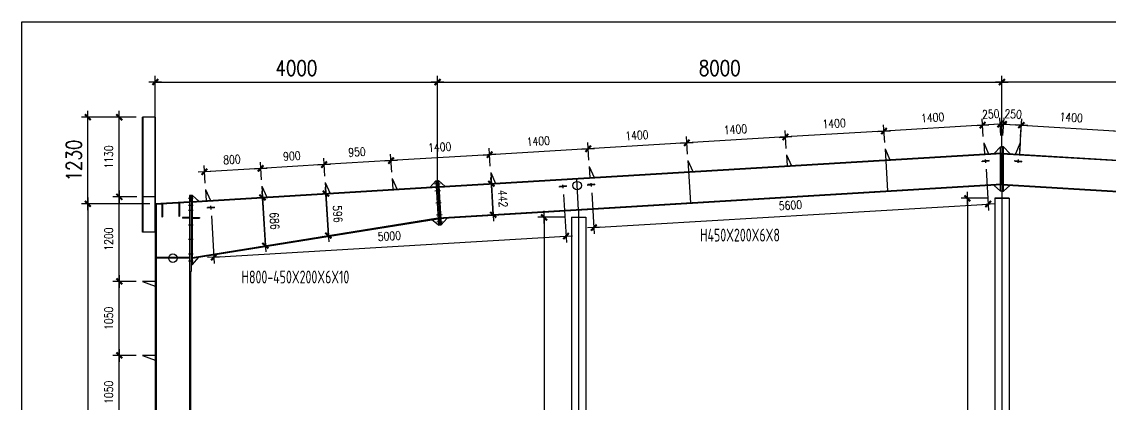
# Model space of a CAD drawing. Header units: millimetres. Extents: x 1471994 to 4527627, y -5186613 to -1927582.
# Drawn here: x 1494863 to 1510291, y -1951252 to -1945824 of the extents above; entities that cross this region are included whole.
import ezdxf

# ---------------------------------------------------------------- set-up
doc = ezdxf.new("R2010")
doc.units = ezdxf.units.MM
doc.header["$LTSCALE"] = 1000
doc.header["$PDMODE"] = 34
doc.styles.add('DIM_FONT', font='simplex.shx', dxfattribs={"width": 0.8, "bigfont": 'hztxt.shx'})
doc.styles.add('TSSD_Label', font='Tssdeng.shx', dxfattribs={"width": 0.7, "bigfont": 'hztxt.shx'})
doc.dimstyles.new('WGH(1)', dxfattribs={"dimscale": 1.2, "dimtxt": 100, "dimasz": 0.5, "dimexe": 75, "dimexo": 75, "dimgap": 75, "dimtad": 1, "dimdec": 0, "dimzin": 0, "dimdsep": 46, "dimtxsty": 'DIM_FONT', "dimblk1": '_DIMX', "dimblk2": '_DIMX', "dimsah": 1, "dimcen": 0.09, "dimclrd": 3, "dimclre": 3, "dimclrt": 7, "dimadec": 0, "dimazin": 0, "dimtfac": 1, "dimtdec": 0, "dimtix": 1, "dimtmove": 2, "dimatfit": 3, "dimldrblk": '_DIMX', "dimfxl": 1, "dimtolj": 1, "dimtzin": 0, "dimarcsym": 0})

# ---------------------------------------------------------------- blocks, each defined once
blk = doc.blocks.new('_DIMX')
blk.add_line((-150, 0), (150, 0))
at = {"const_width": 50}
blk.add_lwpolyline([(-70, -70), (70, 70)], dxfattribs=at)
blk = doc.blocks.new('*D79')
at = {"color": 3, "lineweight": -2}
for p, q in [((1502566, -1948599), (1502177, -1948599)), ((1502267, -1948599), (1502267, -1958407)), ((1502566, -1958408), (1502177, -1958408))]:
    blk.add_line(p, q, dxfattribs=at)
at = {"layer": 'Defpoints', "color": 0}
for p in [(1502656, -1948599), (1502267, -1958408), (1502656, -1958408)]:
    blk.add_point(p, dxfattribs=at)
at = {"color": 3, "lineweight": -2, "xscale": 0.6, "yscale": 0.6, "zscale": 0.6}
for p, rotation in [((1502267, -1948599), 90), ((1502267, -1958408), 270)]:
    blk.add_blockref('_DIMX', p, dxfattribs=dict(at, rotation=rotation))
at = {"color": 7, "insert": (1502117, -1953503), "char_height": 120, "attachment_point": 5, "rotation": 90, "style": 'DIM_FONT'}
blk.add_mtext('\\A1;9809', dxfattribs=at)
blk = doc.blocks.new('*D80')
at = {"color": 3, "lineweight": -2}
for p, q in [((1508566, -1948329), (1508177, -1948329)), ((1508267, -1948330), (1508267, -1958407)), ((1508566, -1958408), (1508177, -1958408))]:
    blk.add_line(p, q, dxfattribs=at)
at = {"layer": 'Defpoints', "color": 0}
for p in [(1508656, -1948329), (1508267, -1958408), (1508656, -1958408)]:
    blk.add_point(p, dxfattribs=at)
at = {"color": 3, "lineweight": -2, "xscale": 0.6, "yscale": 0.6, "zscale": 0.6}
for p, rotation in [((1508267, -1948329), 90), ((1508267, -1958408), 270)]:
    blk.add_blockref('_DIMX', p, dxfattribs=dict(at, rotation=rotation))
at = {"color": 7, "insert": (1508117, -1953368), "char_height": 120, "attachment_point": 5, "rotation": 90, "style": 'DIM_FONT'}
blk.add_mtext('\\A1;10079', dxfattribs=at)
blk = doc.blocks.new('*D106')
at = {"color": 3, "lineweight": -2}
for p, q in [((1496756, -1948318), (1496756, -1946589)), ((1500756, -1948078), (1500756, -1946589)), ((1496757, -1946679), (1500756, -1946679))]:
    blk.add_line(p, q, dxfattribs=at)
at = {"layer": 'Defpoints', "color": 0}
for p in [(1500756, -1946679), (1500756, -1948168), (1496756, -1948408)]:
    blk.add_point(p, dxfattribs=at)
at = {"color": 3, "lineweight": -2, "xscale": 0.6, "yscale": 0.6, "zscale": 0.6, "rotation": 180}
blk.add_blockref('_DIMX', (1496756, -1946679), dxfattribs=at)
at = {"color": 3, "lineweight": -2, "xscale": 0.6, "yscale": 0.6, "zscale": 0.6}
blk.add_blockref('_DIMX', (1500756, -1946679), dxfattribs=at)
at = {"color": 7, "insert": (1498756, -1946481), "char_height": 216, "attachment_point": 5, "style": 'DIM_FONT'}
blk.add_mtext('\\A1;4000', dxfattribs=at)
blk = doc.blocks.new('*D107')
at = {"color": 3, "lineweight": -2}
for p, q in [((1500756, -1948078), (1500756, -1946589)), ((1508756, -1947598), (1508756, -1946589)), ((1500757, -1946679), (1508756, -1946679))]:
    blk.add_line(p, q, dxfattribs=at)
at = {"layer": 'Defpoints', "color": 0}
for p in [(1508756, -1946679), (1508756, -1947688), (1500756, -1948168)]:
    blk.add_point(p, dxfattribs=at)
at = {"color": 3, "lineweight": -2, "xscale": 0.6, "yscale": 0.6, "zscale": 0.6, "rotation": 180}
blk.add_blockref('_DIMX', (1500756, -1946679), dxfattribs=at)
at = {"color": 3, "lineweight": -2, "xscale": 0.6, "yscale": 0.6, "zscale": 0.6}
blk.add_blockref('_DIMX', (1508756, -1946679), dxfattribs=at)
at = {"color": 7, "insert": (1504756, -1946481), "char_height": 216, "attachment_point": 5, "style": 'DIM_FONT'}
blk.add_mtext('\\A1;8000', dxfattribs=at)
blk = doc.blocks.new('*D108')
at = {"color": 3, "lineweight": -2}
for p, q in [((1496680, -1948408), (1495710, -1948408)), ((1495800, -1948408), (1495800, -1958407)), ((1496680, -1958408), (1495710, -1958408))]:
    blk.add_line(p, q, dxfattribs=at)
at = {"layer": 'Defpoints', "color": 0}
for p in [(1496770, -1948408), (1495800, -1958408), (1496770, -1958408)]:
    blk.add_point(p, dxfattribs=at)
at = {"color": 3, "lineweight": -2, "xscale": 0.6, "yscale": 0.6, "zscale": 0.6}
for p, rotation in [((1495800, -1948408), 90), ((1495800, -1958408), 270)]:
    blk.add_blockref('_DIMX', p, dxfattribs=dict(at, rotation=rotation))
at = {"color": 7, "insert": (1495602, -1953408), "char_height": 216, "attachment_point": 5, "rotation": 90, "style": 'DIM_FONT'}
blk.add_mtext('\\A1;10000', dxfattribs=at)
blk = doc.blocks.new('*D113')
at = {"color": 3, "lineweight": -2}
for p, q in [((1496486, -1947178), (1495710, -1947178)), ((1495800, -1948407), (1495800, -1947178)), ((1496150, -1948408), (1495710, -1948408))]:
    blk.add_line(p, q, dxfattribs=at)
at = {"layer": 'Defpoints', "color": 0}
for p in [(1495800, -1947178), (1496576, -1947178), (1496240, -1948408)]:
    blk.add_point(p, dxfattribs=at)
at = {"color": 3, "lineweight": -2, "xscale": 0.6, "yscale": 0.6, "zscale": 0.6}
for p, rotation in [((1495800, -1947178), 90), ((1495800, -1948408), 270)]:
    blk.add_blockref('_DIMX', p, dxfattribs=dict(at, rotation=rotation))
at = {"color": 7, "insert": (1495602, -1947793), "char_height": 216, "attachment_point": 5, "rotation": 90, "style": 'DIM_FONT'}
blk.add_mtext('\\A1;1230', dxfattribs=at)
blk = doc.blocks.new('*D120')
at = {"color": 3, "lineweight": -2}
for p, q in [((1496486, -1950558), (1496156, -1950558)), ((1496246, -1951607), (1496246, -1950558)), ((1496486, -1951608), (1496156, -1951608))]:
    blk.add_line(p, q, dxfattribs=at)
at = {"layer": 'Defpoints', "color": 0}
for p in [(1496246, -1950558), (1496576, -1950558), (1496576, -1951608)]:
    blk.add_point(p, dxfattribs=at)
at = {"color": 3, "lineweight": -2, "xscale": 0.6, "yscale": 0.6, "zscale": 0.6}
for p, rotation in [((1496246, -1950558), 90), ((1496246, -1951608), 270)]:
    blk.add_blockref('_DIMX', p, dxfattribs=dict(at, rotation=rotation))
at = {"color": 7, "insert": (1496096, -1951083), "char_height": 120, "attachment_point": 5, "rotation": 90, "style": 'DIM_FONT'}
blk.add_mtext('\\A1;1050', dxfattribs=at)
blk = doc.blocks.new('*D121')
at = {"color": 3, "lineweight": -2}
for p, q in [((1496486, -1949508), (1496156, -1949508)), ((1496246, -1950557), (1496246, -1949508)), ((1496486, -1950558), (1496156, -1950558))]:
    blk.add_line(p, q, dxfattribs=at)
at = {"layer": 'Defpoints', "color": 0}
for p in [(1496246, -1949508), (1496576, -1949508), (1496576, -1950558)]:
    blk.add_point(p, dxfattribs=at)
at = {"color": 3, "lineweight": -2, "xscale": 0.6, "yscale": 0.6, "zscale": 0.6}
for p, rotation in [((1496246, -1949508), 90), ((1496246, -1950558), 270)]:
    blk.add_blockref('_DIMX', p, dxfattribs=dict(at, rotation=rotation))
at = {"color": 7, "insert": (1496096, -1950033), "char_height": 120, "attachment_point": 5, "rotation": 90, "style": 'DIM_FONT'}
blk.add_mtext('\\A1;1050', dxfattribs=at)
blk = doc.blocks.new('*D122')
at = {"color": 3, "lineweight": -2}
for p, q in [((1496494, -1948308), (1496156, -1948308)), ((1496246, -1949507), (1496246, -1948308)), ((1496486, -1949508), (1496156, -1949508))]:
    blk.add_line(p, q, dxfattribs=at)
at = {"layer": 'Defpoints', "color": 0}
for p in [(1496246, -1948308), (1496584, -1948308), (1496576, -1949508)]:
    blk.add_point(p, dxfattribs=at)
at = {"color": 3, "lineweight": -2, "xscale": 0.6, "yscale": 0.6, "zscale": 0.6}
for p, rotation in [((1496246, -1948308), 90), ((1496246, -1949508), 270)]:
    blk.add_blockref('_DIMX', p, dxfattribs=dict(at, rotation=rotation))
at = {"color": 7, "insert": (1496096, -1948908), "char_height": 120, "attachment_point": 5, "rotation": 90, "style": 'DIM_FONT'}
blk.add_mtext('\\A1;1200', dxfattribs=at)
blk = doc.blocks.new('*D123')
at = {"color": 3, "lineweight": -2}
for p, q in [((1496396, -1947178), (1496156, -1947178)), ((1496246, -1948307), (1496246, -1947178)), ((1496494, -1948308), (1496156, -1948308))]:
    blk.add_line(p, q, dxfattribs=at)
at = {"layer": 'Defpoints', "color": 0}
for p in [(1496246, -1947178), (1496486, -1947178), (1496584, -1948308)]:
    blk.add_point(p, dxfattribs=at)
at = {"color": 3, "lineweight": -2, "xscale": 0.6, "yscale": 0.6, "zscale": 0.6}
for p, rotation in [((1496246, -1947178), 90), ((1496246, -1948308), 270)]:
    blk.add_blockref('_DIMX', p, dxfattribs=dict(at, rotation=rotation))
at = {"color": 7, "insert": (1496096, -1947743), "char_height": 120, "attachment_point": 5, "rotation": 90, "style": 'DIM_FONT'}
blk.add_mtext('\\A1;1130', dxfattribs=at)
blk = doc.blocks.new('*D126')
at = {"color": 3, "lineweight": -2}
for p, q in [((1508492, -1947453), (1508477, -1947201)), ((1508741, -1947438), (1508726, -1947186)), ((1508481, -1947291), (1508481, -1947291)), ((1508732, -1947276), (1508482, -1947291)), ((1508732, -1947276), (1508733, -1947276))]:
    blk.add_line(p, q, dxfattribs=at)
at = {"layer": 'Defpoints', "color": 0}
for p in [(1508482, -1947291), (1508497, -1947543), (1508747, -1947528)]:
    blk.add_point(p, dxfattribs=at)
at = {"color": 3, "lineweight": -2, "xscale": 0.6, "yscale": 0.6, "zscale": 0.6}
for p, rotation in [((1508482, -1947291), 3.433630362460075), ((1508732, -1947276), 183.43363036246)]:
    blk.add_blockref('_DIMX', p, dxfattribs=dict(at, rotation=rotation))
at = {"color": 7, "insert": (1508598, -1947134), "char_height": 120, "attachment_point": 5, "rotation": 3.4336, "style": 'DIM_FONT'}
blk.add_mtext('\\A1;250', dxfattribs=at)
blk = doc.blocks.new('*D127')
at = {"color": 3, "lineweight": -2}
for p, q in [((1508492, -1947453), (1508477, -1947201)), ((1507094, -1947537), (1507079, -1947285)), ((1508481, -1947291), (1507085, -1947375))]:
    blk.add_line(p, q, dxfattribs=at)
at = {"layer": 'Defpoints', "color": 0}
for p in [(1507085, -1947375), (1508497, -1947543), (1507100, -1947627)]:
    blk.add_point(p, dxfattribs=at)
at = {"color": 3, "lineweight": -2, "xscale": 0.6, "yscale": 0.6, "zscale": 0.6}
for p, rotation in [((1508482, -1947291), 3.433630362460098), ((1507085, -1947375), 183.4336303624601)]:
    blk.add_blockref('_DIMX', p, dxfattribs=dict(at, rotation=rotation))
at = {"color": 7, "insert": (1507774, -1947183), "char_height": 120, "attachment_point": 5, "rotation": 3.4336, "style": 'DIM_FONT'}
blk.add_mtext('\\A1;1400', dxfattribs=at)
blk = doc.blocks.new('*D128')
at = {"color": 3, "lineweight": -2}
for p, q in [((1505697, -1947621), (1505682, -1947369)), ((1507084, -1947375), (1505688, -1947458)), ((1507094, -1947537), (1507079, -1947285))]:
    blk.add_line(p, q, dxfattribs=at)
at = {"layer": 'Defpoints', "color": 0}
for p in [(1505687, -1947459), (1505702, -1947711), (1507100, -1947627)]:
    blk.add_point(p, dxfattribs=at)
at = {"color": 3, "lineweight": -2, "xscale": 0.6, "yscale": 0.6, "zscale": 0.6}
for p, rotation in [((1505687, -1947459), 183.4336303624601), ((1507085, -1947375), 3.433630362460098)]:
    blk.add_blockref('_DIMX', p, dxfattribs=dict(at, rotation=rotation))
at = {"color": 7, "insert": (1506377, -1947267), "char_height": 120, "attachment_point": 5, "rotation": 3.4336, "style": 'DIM_FONT'}
blk.add_mtext('\\A1;1400', dxfattribs=at)
blk = doc.blocks.new('*D129')
at = {"color": 3, "lineweight": -2}
for p, q in [((1505697, -1947621), (1505682, -1947369)), ((1504299, -1947705), (1504284, -1947453)), ((1505687, -1947459), (1504290, -1947542))]:
    blk.add_line(p, q, dxfattribs=at)
at = {"layer": 'Defpoints', "color": 0}
for p in [(1504290, -1947542), (1505702, -1947711), (1504305, -1947795)]:
    blk.add_point(p, dxfattribs=at)
at = {"color": 3, "lineweight": -2, "xscale": 0.6, "yscale": 0.6, "zscale": 0.6}
for p, rotation in [((1505687, -1947459), 3.433630362460098), ((1504290, -1947542), 183.4336303624601)]:
    blk.add_blockref('_DIMX', p, dxfattribs=dict(at, rotation=rotation))
at = {"color": 7, "insert": (1504979, -1947351), "char_height": 120, "attachment_point": 5, "rotation": 3.4336, "style": 'DIM_FONT'}
blk.add_mtext('\\A1;1400', dxfattribs=at)
blk = doc.blocks.new('*D130')
at = {"color": 3, "lineweight": -2}
for p, q in [((1502902, -1947789), (1502887, -1947536)), ((1504289, -1947542), (1502893, -1947626)), ((1504299, -1947705), (1504284, -1947453))]:
    blk.add_line(p, q, dxfattribs=at)
at = {"layer": 'Defpoints', "color": 0}
for p in [(1502892, -1947626), (1504305, -1947795), (1502907, -1947879)]:
    blk.add_point(p, dxfattribs=at)
at = {"color": 3, "lineweight": -2, "xscale": 0.6, "yscale": 0.6, "zscale": 0.6}
for p, rotation in [((1502892, -1947626), 183.4336303624601), ((1504290, -1947542), 3.433630362460098)]:
    blk.add_blockref('_DIMX', p, dxfattribs=dict(at, rotation=rotation))
at = {"color": 7, "insert": (1503582, -1947435), "char_height": 120, "attachment_point": 5, "rotation": 3.4336, "style": 'DIM_FONT'}
blk.add_mtext('\\A1;1400', dxfattribs=at)
blk = doc.blocks.new('*D131')
at = {"color": 3, "lineweight": -2}
for p, q in [((1502902, -1947789), (1502887, -1947536)), ((1501504, -1947873), (1501489, -1947620)), ((1502892, -1947626), (1501495, -1947710))]:
    blk.add_line(p, q, dxfattribs=at)
at = {"layer": 'Defpoints', "color": 0}
for p in [(1501495, -1947710), (1501510, -1947962), (1502907, -1947879)]:
    blk.add_point(p, dxfattribs=at)
at = {"color": 3, "lineweight": -2, "xscale": 0.6, "yscale": 0.6, "zscale": 0.6}
for p, rotation in [((1502892, -1947626), 3.433630362460098), ((1501495, -1947710), 183.4336303624601)]:
    blk.add_blockref('_DIMX', p, dxfattribs=dict(at, rotation=rotation))
at = {"color": 7, "insert": (1502184, -1947518), "char_height": 120, "attachment_point": 5, "rotation": 3.4336, "style": 'DIM_FONT'}
blk.add_mtext('\\A1;1400', dxfattribs=at)
blk = doc.blocks.new('*D132')
at = {"color": 3, "lineweight": -2}
for p, q in [((1500107, -1947956), (1500092, -1947704)), ((1501494, -1947710), (1500098, -1947794)), ((1501504, -1947873), (1501489, -1947620))]:
    blk.add_line(p, q, dxfattribs=at)
at = {"layer": 'Defpoints', "color": 0}
for p in [(1500097, -1947794), (1501510, -1947962), (1500112, -1948046)]:
    blk.add_point(p, dxfattribs=at)
at = {"color": 3, "lineweight": -2, "xscale": 0.6, "yscale": 0.6, "zscale": 0.6}
for p, rotation in [((1501495, -1947710), 3.433630362460098), ((1500097, -1947794), 183.4336303624601)]:
    blk.add_blockref('_DIMX', p, dxfattribs=dict(at, rotation=rotation))
at = {"color": 7, "insert": (1500787, -1947602), "char_height": 120, "attachment_point": 5, "rotation": 3.4336, "style": 'DIM_FONT'}
blk.add_mtext('\\A1;1400', dxfattribs=at)
blk = doc.blocks.new('*D133')
at = {"color": 3, "lineweight": -2}
for p, q in [((1500107, -1947956), (1500092, -1947704)), ((1499159, -1948013), (1499143, -1947761)), ((1500097, -1947794), (1499149, -1947851))]:
    blk.add_line(p, q, dxfattribs=at)
at = {"layer": 'Defpoints', "color": 0}
for p in [(1499149, -1947851), (1499164, -1948103), (1500112, -1948046)]:
    blk.add_point(p, dxfattribs=at)
at = {"color": 3, "lineweight": -2, "xscale": 0.6, "yscale": 0.6, "zscale": 0.6}
for p, rotation in [((1499149, -1947851), 183.4336303624601), ((1500097, -1947794), 3.433630362460098)]:
    blk.add_blockref('_DIMX', p, dxfattribs=dict(at, rotation=rotation))
at = {"color": 7, "insert": (1499614, -1947673), "char_height": 120, "attachment_point": 5, "rotation": 3.4336, "style": 'DIM_FONT'}
blk.add_mtext('\\A1;950', dxfattribs=at)
blk = doc.blocks.new('*D134')
at = {"color": 3, "lineweight": -2}
for p, q in [((1498260, -1948067), (1498245, -1947815)), ((1499148, -1947851), (1498251, -1947905)), ((1499159, -1948013), (1499143, -1947761))]:
    blk.add_line(p, q, dxfattribs=at)
at = {"layer": 'Defpoints', "color": 0}
for p in [(1498250, -1947905), (1498266, -1948157), (1499164, -1948103)]:
    blk.add_point(p, dxfattribs=at)
at = {"color": 3, "lineweight": -2, "xscale": 0.6, "yscale": 0.6, "zscale": 0.6}
for p, rotation in [((1498250, -1947905), 183.4336303624601), ((1499149, -1947851), 3.433630362460098)]:
    blk.add_blockref('_DIMX', p, dxfattribs=dict(at, rotation=rotation))
at = {"color": 7, "insert": (1498691, -1947728), "char_height": 120, "attachment_point": 5, "rotation": 3.4336, "style": 'DIM_FONT'}
blk.add_mtext('\\A1;900', dxfattribs=at)
blk = doc.blocks.new('*D135')
at = {"color": 3, "lineweight": -2}
for p, q in [((1497462, -1948115), (1497447, -1947863)), ((1498260, -1948067), (1498245, -1947815)), ((1498250, -1947905), (1497453, -1947953))]:
    blk.add_line(p, q, dxfattribs=at)
at = {"layer": 'Defpoints', "color": 0}
for p in [(1497452, -1947953), (1498266, -1948157), (1497467, -1948205)]:
    blk.add_point(p, dxfattribs=at)
at = {"color": 3, "lineweight": -2, "xscale": 0.6, "yscale": 0.6, "zscale": 0.6}
for p, rotation in [((1498250, -1947905), 3.433630362460098), ((1497452, -1947953), 183.4336303624601)]:
    blk.add_blockref('_DIMX', p, dxfattribs=dict(at, rotation=rotation))
at = {"color": 7, "insert": (1497842, -1947779), "char_height": 120, "attachment_point": 5, "rotation": 3.4336, "style": 'DIM_FONT'}
blk.add_mtext('\\A1;800', dxfattribs=at)
blk = doc.blocks.new('*D139')
at = {"color": 3, "lineweight": -2}
for p, q in [((1508756, -1947598), (1508756, -1946589)), ((1516756, -1948078), (1516756, -1946589)), ((1516756, -1946679), (1508757, -1946679))]:
    blk.add_line(p, q, dxfattribs=at)
at = {"layer": 'Defpoints', "color": 0}
for p in [(1508756, -1946679), (1508756, -1947688), (1516756, -1948168)]:
    blk.add_point(p, dxfattribs=at)
at = {"color": 3, "lineweight": -2, "xscale": 0.6, "yscale": 0.6, "zscale": 0.6, "rotation": 180}
blk.add_blockref('_DIMX', (1508756, -1946679), dxfattribs=at)
at = {"color": 3, "lineweight": -2, "xscale": 0.6, "yscale": 0.6, "zscale": 0.6}
blk.add_blockref('_DIMX', (1516756, -1946679), dxfattribs=at)
at = {"color": 7, "insert": (1512756, -1946481), "char_height": 216, "attachment_point": 5, "style": 'DIM_FONT'}
blk.add_mtext('\\A1;8000', dxfattribs=at)
blk = doc.blocks.new('*D137')
at = {"color": 3, "lineweight": -2}
for p, q in [((1508771, -1947438), (1508786, -1947186)), ((1509021, -1947453), (1509036, -1947201)), ((1508780, -1947276), (1508780, -1947276)), ((1508781, -1947276), (1509031, -1947291)), ((1509031, -1947291), (1509032, -1947291))]:
    blk.add_line(p, q, dxfattribs=at)
at = {"layer": 'Defpoints', "color": 0}
for p in [(1509031, -1947291), (1508766, -1947528), (1509015, -1947543)]:
    blk.add_point(p, dxfattribs=at)
at = {"color": 3, "lineweight": -2, "xscale": 0.6, "yscale": 0.6, "zscale": 0.6}
for p, rotation in [((1508781, -1947276), 356.5663696375399), ((1509031, -1947291), 176.5663696375399)]:
    blk.add_blockref('_DIMX', p, dxfattribs=dict(at, rotation=rotation))
at = {"color": 7, "insert": (1508915, -1947134), "char_height": 120, "attachment_point": 5, "rotation": 356.5664, "style": 'DIM_FONT'}
blk.add_mtext('\\A1;250', dxfattribs=at)
blk = doc.blocks.new('*D145')
at = {"color": 3, "lineweight": -2}
for p, q in [((1509009, -1947651), (1509036, -1947201)), ((1509031, -1947291), (1510428, -1947375)), ((1510418, -1947537), (1510434, -1947285))]:
    blk.add_line(p, q, dxfattribs=at)
at = {"layer": 'Defpoints', "color": 0}
for p in [(1510428, -1947375), (1510413, -1947627), (1509004, -1947741)]:
    blk.add_point(p, dxfattribs=at)
at = {"color": 3, "lineweight": -2, "xscale": 0.6, "yscale": 0.6, "zscale": 0.6}
for p, rotation in [((1509031, -1947291), 176.5663696375525), ((1510428, -1947375), 356.5663696375525)]:
    blk.add_blockref('_DIMX', p, dxfattribs=dict(at, rotation=rotation))
at = {"color": 7, "insert": (1509738, -1947183), "char_height": 120, "attachment_point": 5, "rotation": 356.5664, "style": 'DIM_FONT'}
blk.add_mtext('\\A1;1400', dxfattribs=at)
blk = doc.blocks.new('*D973')
at = {"color": 3, "lineweight": -2}
for p, q in [((1502543, -1948276), (1502583, -1948954)), ((1497552, -1948576), (1497592, -1949254)), ((1497588, -1949164), (1502577, -1948865))]:
    blk.add_line(p, q, dxfattribs=at)
at = {"layer": 'Defpoints', "color": 0}
for p in [(1502537, -1948186), (1497546, -1948486), (1502578, -1948865)]:
    blk.add_point(p, dxfattribs=at)
at = {"color": 3, "lineweight": -2, "xscale": 0.6, "yscale": 0.6, "zscale": 0.6}
for p, rotation in [((1502578, -1948865), 3.433630362449668), ((1497587, -1949164), 183.4336303624497)]:
    blk.add_blockref('_DIMX', p, dxfattribs=dict(at, rotation=rotation))
at = {"color": 7, "insert": (1500073, -1948865), "char_height": 120, "attachment_point": 5, "rotation": 3.4336, "style": 'DIM_FONT'}
blk.add_mtext('\\A1;5000', dxfattribs=at)
blk = doc.blocks.new('*D974')
at = {"color": 3, "lineweight": -2}
for p, q in [((1508532, -1947917), (1508567, -1948500)), ((1502942, -1948252), (1502977, -1948835)), ((1502972, -1948745), (1508561, -1948410))]:
    blk.add_line(p, q, dxfattribs=at)
at = {"layer": 'Defpoints', "color": 0}
for p in [(1508526, -1947827), (1502937, -1948162), (1508561, -1948410)]:
    blk.add_point(p, dxfattribs=at)
at = {"color": 3, "lineweight": -2, "xscale": 0.6, "yscale": 0.6, "zscale": 0.6}
for p, rotation in [((1508561, -1948410), 3.433630362451335), ((1502972, -1948745), 183.4336303624513)]:
    blk.add_blockref('_DIMX', p, dxfattribs=dict(at, rotation=rotation))
at = {"color": 7, "insert": (1505758, -1948428), "char_height": 120, "attachment_point": 5, "rotation": 3.4336, "style": 'DIM_FONT'}
blk.add_mtext('\\A1;5600', dxfattribs=at)
blk = doc.blocks.new('*D1472')
at = {"color": 3, "lineweight": -2}
for p, q in [((1498185, -1948322), (1498185, -1948322)), ((1498316, -1949001), (1498275, -1948317)), ((1498226, -1949007), (1498226, -1949007))]:
    blk.add_line(p, q, dxfattribs=at)
at = {"layer": 'Defpoints', "color": 0}
for p in [(1498275, -1948317), (1498275, -1948317), (1498316, -1949001)]:
    blk.add_point(p, dxfattribs=at)
at = {"color": 3, "lineweight": -2, "xscale": 0.6, "yscale": 0.6, "zscale": 0.6}
for p, rotation in [((1498275, -1948317), 93.43363036245051), ((1498316, -1949001), 273.4336303624505)]:
    blk.add_blockref('_DIMX', p, dxfattribs=dict(at, rotation=rotation))
at = {"color": 7, "insert": (1498445, -1948650), "char_height": 120, "attachment_point": 5, "rotation": 273.4336, "style": 'DIM_FONT'}
blk.add_mtext('\\A1;686', dxfattribs=at)
blk = doc.blocks.new('*D1473')
at = {"color": 3, "lineweight": -2}
for p, q in [((1499084, -1948268), (1499084, -1948268)), ((1499209, -1948857), (1499174, -1948263)), ((1499119, -1948863), (1499119, -1948863))]:
    blk.add_line(p, q, dxfattribs=at)
at = {"layer": 'Defpoints', "color": 0}
for p in [(1499174, -1948263), (1499174, -1948263), (1499209, -1948858)]:
    blk.add_point(p, dxfattribs=at)
at = {"color": 3, "lineweight": -2, "xscale": 0.6, "yscale": 0.6, "zscale": 0.6}
for p, rotation in [((1499174, -1948263), 93.43363036245188), ((1499209, -1948858), 273.4336303624519)]:
    blk.add_blockref('_DIMX', p, dxfattribs=dict(at, rotation=rotation))
at = {"color": 7, "insert": (1499341, -1948551), "char_height": 120, "attachment_point": 5, "rotation": 273.4336, "style": 'DIM_FONT'}
blk.add_mtext('\\A1;596', dxfattribs=at)
blk = doc.blocks.new('*D1474')
at = {"color": 3, "lineweight": -2}
blk.add_line((1501546, -1948563), (1501519, -1948123), dxfattribs=at)
at = {"layer": 'Defpoints', "color": 0}
for p in [(1501519, -1948122), (1501519, -1948122), (1501546, -1948563)]:
    blk.add_point(p, dxfattribs=at)
at = {"color": 3, "lineweight": -2, "xscale": 0.6, "yscale": 0.6, "zscale": 0.6}
for p, rotation in [((1501519, -1948122), 93.43363036245533), ((1501546, -1948563), 273.4336303624553)]:
    blk.add_blockref('_DIMX', p, dxfattribs=dict(at, rotation=rotation))
at = {"color": 7, "insert": (1501682, -1948334), "char_height": 120, "attachment_point": 5, "rotation": 273.4336, "style": 'DIM_FONT'}
blk.add_mtext('\\A1;442', dxfattribs=at)

msp = doc.modelspace()

# ---------------------------------------------------------------- linework, layer by layer
for p, q in [((1496756.4, -1947177.9), (1496576.4, -1947177.9)), ((1496576.4, -1948807.9), (1496576.4, -1947177.9)), ((1496584.4, -1948807.9), (1496584.4, -1947177.9)), ((1496748.4, -1947177.9), (1496748.4, -1948807.9)), ((1496756.4, -1947177.9), (1496756.4, -1948807.9)), ((1508497.2, -1947543.1), (1508506.8, -1947702.9)), ((1508497.2, -1947543.1), (1508566.7, -1947699.3)), ((1509015.5, -1947543.1), (1508946, -1947699.3)), ((1509015.5, -1947543.1), (1509005.9, -1947702.9)), ((1508756.4, -1947687.9), (1500776.3, -1948166.7)), ((1508756.8, -1947695.9), (1500776.8, -1948174.7)), ((1505702.3, -1947710.8), (1505711.8, -1947870.6)), ((1505702.3, -1947710.8), (1505771.7, -1947867)), ((1507099.7, -1947627), (1507135.8, -1948227.9)), ((1507099.7, -1947627), (1507169.2, -1947783.1)), ((1508736.4, -1947599.1), (1508646.4, -1947694.5)), ((1508736.4, -1947689.1), (1508736.4, -1947599.1)), ((1508736.4, -1947599.1), (1508756.4, -1947599.1)), ((1508736.4, -1948229.1), (1508736.4, -1947599.1)), ((1508736.4, -1948138.7), (1508736.4, -1947687.9)), ((1508755.9, -1947695.9), (1516735.9, -1948174.7)), ((1508756.4, -1947599.1), (1508756.4, -1948229.1)), ((1508776.4, -1947599.1), (1508756.4, -1947599.1)), ((1508756.4, -1947599.1), (1508756.4, -1948229.1)), ((1508756.4, -1948138.7), (1508756.4, -1947687.9)), ((1508756.4, -1948138.7), (1508756.4, -1947687.9)), ((1508756.4, -1947687.9), (1516736.4, -1948166.7)), ((1508776.4, -1947689.1), (1508776.4, -1947599.1)), ((1508776.4, -1948229.1), (1508776.4, -1947599.1)), ((1508776.4, -1947599.1), (1508866.4, -1947694.5)), ((1508776.4, -1948138.7), (1508776.4, -1947687.9)), ((1504304.8, -1947794.7), (1504340.8, -1948395.6)), ((1504304.8, -1947794.7), (1504374.2, -1947950.8)), ((1501509.8, -1947962.4), (1501545.8, -1948563.3)), ((1501509.8, -1947962.4), (1501579.3, -1948118.5)), ((1502907.3, -1947878.5), (1502916.9, -1948038.3)), ((1502907.3, -1947878.5), (1502976.8, -1948034.7)), ((1500756.4, -1948167.9), (1497262.4, -1948377.5)), ((1500757, -1948177.9), (1497262.4, -1948387.5)), ((1498265.6, -1948157), (1498316.3, -1949001.5)), ((1498265.6, -1948157), (1498335.1, -1948313.2)), ((1499164, -1948103.1), (1499209.3, -1948857.9)), ((1499164, -1948103.1), (1499233.5, -1948259.3)), ((1500112.3, -1948046.2), (1500121.9, -1948206)), ((1500112.3, -1948046.2), (1500181.8, -1948202.4)), ((1500731, -1948079.2), (1500646.6, -1948174.5)), ((1508755.9, -1948130.7), (1500762.9, -1948610.3)), ((1508756.4, -1948138.7), (1500763.3, -1948618.3)), ((1500770.9, -1948076.9), (1500866.2, -1948161.3)), ((1502756.4, -1948498.7), (1502729.4, -1948049.5)), ((1508646.4, -1948145.3), (1508736.4, -1948229.1)), ((1508756.4, -1948138.7), (1516749.4, -1948618.3)), ((1508756.8, -1948130.7), (1516749.9, -1948610.3)), ((1508866.4, -1948145.3), (1508776.4, -1948229.1)), ((1496756.4, -1948307.9), (1496576.4, -1948307.9)), ((1497294, -1948332.5), (1497225.8, -1948332.5)), ((1497262.4, -1948287.5), (1497242.4, -1948287.5)), ((1497242.4, -1948287.5), (1497242.4, -1949367.5)), ((1497262.4, -1948377.5), (1497262.4, -1948287.5)), ((1497282.4, -1948287.5), (1497262.4, -1948287.5)), ((1497282.4, -1949267.5), (1497282.4, -1948287.5)), ((1497282.4, -1948287.5), (1497372.4, -1948370.9)), ((1497467.1, -1948205), (1497476.6, -1948364.7)), ((1497467.1, -1948205), (1497536.5, -1948361.1)), ((1508656.4, -1948329.1), (1508656.4, -1958407.9)), ((1508656.4, -1948329.1), (1508856.4, -1948329.1)), ((1508656.4, -1948329.1), (1508656.4, -1958407.9)), ((1508856.4, -1948329.1), (1508656.4, -1948329.1)), ((1508756.4, -1948229.1), (1508736.4, -1948229.1)), ((1508756.4, -1948229.1), (1508756.4, -1958407.9)), ((1508756.4, -1948229.1), (1508776.4, -1948229.1)), ((1508756.4, -1948229.1), (1508756.4, -1958407.9)), ((1508856.4, -1948329.1), (1508856.4, -1958407.9)), ((1508856.4, -1948329.1), (1508856.4, -1958407.9)), ((1497242.4, -1948378.7), (1496756.4, -1948407.9)), ((1496756.4, -1948407.9), (1496756.4, -1958407.9)), ((1496756.4, -1948407.9), (1496756.4, -1948807.9)), ((1497242.4, -1948388.7), (1496757, -1948417.9)), ((1497242.4, -1948388.7), (1496757, -1948417.9)), ((1496770.4, -1948407.9), (1496770.4, -1958407.9)), ((1496843.8, -1948452.9), (1496862.1, -1948452.9)), ((1496848.4, -1948412.9), (1496848.4, -1948592.9)), ((1496858.4, -1948412.9), (1496858.4, -1948592.9)), ((1497083.8, -1948440.4), (1497102.1, -1948440.4)), ((1497088.4, -1948400.4), (1497088.4, -1948580.4)), ((1497098.4, -1948400.4), (1497098.4, -1948580.4)), ((1497294, -1948432.5), (1497225.8, -1948432.5)), ((1497242.4, -1948407.9), (1497242.4, -1958407.9)), ((1497262.4, -1948377.5), (1497262.4, -1949367.5)), ((1496843.8, -1948552.9), (1496862.1, -1948552.9)), ((1496848.4, -1948592.9), (1496858.4, -1948592.9)), ((1497083.8, -1948540.4), (1497102.1, -1948540.4)), ((1497088.4, -1948580.4), (1497098.4, -1948580.4)), ((1497242.4, -1948601), (1497142.4, -1948601)), ((1497142.4, -1948601), (1497142.4, -1948611)), ((1497242.4, -1948611), (1497142.4, -1948611)), ((1497294, -1948502.5), (1497225.8, -1948502.5)), ((1497280.8, -1949167.9), (1500761.8, -1948608.4)), ((1497282.4, -1948601), (1497382.4, -1948601)), ((1497282.4, -1948611), (1497382.4, -1948611)), ((1497282.4, -1949177.8), (1500763.3, -1948618.3)), ((1497382.4, -1948601), (1497382.4, -1948611)), ((1500768.7, -1948708.1), (1500674, -1948632.6)), ((1500808.7, -1948705.7), (1500893.1, -1948610.5)), ((1502656.4, -1948598.7), (1502856.4, -1948598.7)), ((1502656.4, -1948598.7), (1502656.4, -1958407.9)), ((1502756.4, -1948498.7), (1502756.4, -1958407.9)), ((1502856.4, -1948598.7), (1502856.4, -1958407.9)), ((1497294, -1948709.5), (1497225.8, -1948709.5)), ((1496756.4, -1948807.9), (1496576.4, -1948807.9)), ((1497294, -1948915.5), (1497225.8, -1948915.5)), ((1497242.4, -1949169.8), (1496770.4, -1949169.8)), ((1497242.4, -1949177.8), (1496770.4, -1949177.8)), ((1497294, -1949122.5), (1497225.8, -1949122.5)), ((1497294, -1949222.5), (1497225.8, -1949222.5)), ((1497262.4, -1949222.5), (1497282.4, -1949222.5)), ((1497282.4, -1949267.5), (1497372.4, -1949163.3)), ((1497242.4, -1949367.5), (1497262.4, -1949367.5)), ((1497256.4, -1949367.5), (1497256.4, -1958407.9)), ((1497262.4, -1949267.5), (1497282.4, -1949267.5)), ((1496756.4, -1949507.9), (1496576.4, -1949507.9)), ((1496576.4, -1949507.9), (1496756.4, -1949577.9)), ((1496756.4, -1950557.9), (1496576.4, -1950557.9)), ((1496576.4, -1950557.9), (1496756.4, -1950627.9))]:
    msp.add_line(p, q)
at = {"color": 2}
for p, q in [((1508574.6, -1947794), (1508474.8, -1947800)), ((1508475.4, -1947809.9), (1508474.8, -1947800)), ((1508574.9, -1947799), (1508475.1, -1947804.9)), ((1508575.2, -1947803.9), (1508475.4, -1947809.9)), ((1508526.5, -1947826.9), (1508523.5, -1947777)), ((1508526.5, -1947826.9), (1508523.5, -1947777)), ((1508575.2, -1947803.9), (1508574.6, -1947794)), ((1508937.5, -1947803.9), (1508938.1, -1947794)), ((1508937.5, -1947803.9), (1509037.3, -1947809.9)), ((1508937.8, -1947799), (1509037.6, -1947804.9)), ((1508938.1, -1947794), (1509037.9, -1947800)), ((1508986.2, -1947826.9), (1508989.2, -1947777)), ((1508986.2, -1947826.9), (1508989.2, -1947777)), ((1509037.3, -1947809.9), (1509037.9, -1947800)), ((1500713.7, -1948125.4), (1500793.6, -1948120.6)), ((1500731, -1948079.2), (1500770.9, -1948076.9)), ((1500731, -1948079.2), (1500768.7, -1948708.1)), ((1500736.4, -1948169.1), (1500756.4, -1948167.9)), ((1500751, -1948078.1), (1500788.7, -1948706.9)), ((1500770.9, -1948076.9), (1500808.7, -1948705.7)), ((1502585.4, -1948153.3), (1502485.5, -1948159.3)), ((1502486.1, -1948169.3), (1502485.5, -1948159.3)), ((1502585.7, -1948158.3), (1502485.8, -1948164.3)), ((1502586, -1948163.3), (1502486.1, -1948169.3)), ((1502537.3, -1948186.3), (1502534.3, -1948136.3)), ((1502586, -1948163.3), (1502585.4, -1948153.3)), ((1502984.7, -1948129.4), (1502884.8, -1948135.4)), ((1502885.4, -1948145.3), (1502884.8, -1948135.4)), ((1502985, -1948134.4), (1502885.1, -1948140.3)), ((1502985.3, -1948139.3), (1502885.4, -1948145.3)), ((1502936.5, -1948162.3), (1502933.5, -1948112.4)), ((1502985.3, -1948139.3), (1502984.7, -1948129.4)), ((1500719.7, -1948225.2), (1500799.6, -1948220.4)), ((1497594.3, -1948452.8), (1497494.5, -1948458.8)), ((1497495.1, -1948468.8), (1497494.5, -1948458.8)), ((1497594.6, -1948457.8), (1497494.8, -1948463.8)), ((1497594.9, -1948462.8), (1497495.1, -1948468.8)), ((1497546.2, -1948485.7), (1497543.2, -1948435.8)), ((1497546.2, -1948485.7), (1497543.2, -1948435.8)), ((1497594.9, -1948462.8), (1497594.3, -1948452.8)), ((1500729.9, -1948394.9), (1500809.8, -1948390.1)), ((1500740.1, -1948564.6), (1500819.9, -1948559.8)), ((1500763.3, -1948618.3), (1500783.3, -1948617.1)), ((1500746.1, -1948664.4), (1500825.9, -1948659.6)), ((1500768.7, -1948708.1), (1500808.7, -1948705.7))]:
    msp.add_line(p, q, dxfattribs=at)
msp.add_lwpolyline([(1494863.4, -1945823.7), (1522619.7, -1945823.7), (1522619.7, -1961710.8), (1494863.4, -1961710.8)], close=True)
for centre in [(1502735.4, -1948149.3), (1497006.4, -1949177.8)]:
    msp.add_circle(centre, 60)

# ---------------------------------------------------------------- texts
at = {"color": 0, "style": 'TSSD_Label', "width": 0.7}
for s, p in [('H450X200X6X8', (1504477.4, -1948942.5)), ('H800-450X200X6X10', (1497978.8, -1949537.2))]:
    msp.add_text(s, height=182.892, dxfattribs=at).set_placement(p)

# ---------------------------------------------------------------- dimensions: what is measured, and where the dimension line sits
for base, p1, p2, picture, middle in [((1500756.4, -1946679.1), (1496756.4, -1948407.9), (1500756.4, -1948167.9), '*D106', (1498756.4, -1946481.1)), ((1508756.4, -1946679.1), (1500756.4, -1948167.9), (1508756.4, -1947687.9), '*D107', (1504756.4, -1946481.1))]:
    dim = msp.add_linear_dim(base=base, p1=p1, p2=p2, dimstyle='WGH(1)', override={"dimtxt": 180})
    dim.commit()
    dim.dimension.update_dxf_attribs({"geometry": picture, "text_midpoint": middle})
for base, p1, p2, angle, picture, middle in [((1508756.4, -1946679.1), (1516756.4, -1948167.9), (1508756.4, -1947687.9), 180, '*D139', (1512756.4, -1946481.1)), ((1495800.4, -1947177.9), (1496240.2, -1948407.9), (1496576.4, -1947177.9), 90, '*D113', (1495602.4, -1947792.9)), ((1495800.4, -1958407.9), (1496770.4, -1948407.9), (1496770.4, -1958407.9), 90, '*D108', (1495602.4, -1953407.9))]:
    dim = msp.add_linear_dim(base=base, p1=p1, p2=p2, angle=angle, dimstyle='WGH(1)', override={"dimtxt": 180})
    dim.commit()
    dim.dimension.update_dxf_attribs({"geometry": picture, "text_midpoint": middle})
for base, p1, p2, angle, picture, middle in [((1496246.3, -1947177.9), (1496584.4, -1948307.9), (1496486.4, -1947177.9), 90, '*D123', (1496096.3, -1947742.9)), ((1507084.6, -1947374.7), (1508497.2, -1947543.1), (1507099.7, -1947627), 3.43363, '*D127', (1507774.4, -1947183)), ((1510428.1, -1947374.7), (1509003.6, -1947741.2), (1510413, -1947627), 176.56637, '*D145', (1509738.4, -1947183)), ((1505687.1, -1947458.5), (1507099.7, -1947627), (1505702.3, -1947710.8), 3.43363, '*D128', (1506376.9, -1947266.9)), ((1502892.1, -1947626.2), (1504304.8, -1947794.7), (1502907.3, -1947878.5), 3.43363, '*D130', (1503581.9, -1947434.6)), ((1504289.6, -1947542.4), (1505702.3, -1947710.8), (1504304.8, -1947794.7), 3.43363, '*D129', (1504979.4, -1947350.7)), ((1500097.2, -1947793.9), (1501509.8, -1947962.4), (1500112.3, -1948046.2), 3.43363, '*D132', (1500786.9, -1947602.3)), ((1501494.7, -1947710.1), (1502907.3, -1947878.5), (1501509.8, -1947962.4), 3.43363, '*D131', (1502184.4, -1947518.4)), ((1497451.9, -1947952.6), (1498265.6, -1948157), (1497467.1, -1948205), 3.43363, '*D135', (1497842.2, -1947778.9)), ((1498250.5, -1947904.7), (1499164, -1948103.1), (1498265.6, -1948157), 3.43363, '*D134', (1498690.7, -1947728)), ((1499148.9, -1947850.8), (1500112.3, -1948046.2), (1499164, -1948103.1), 3.43363, '*D133', (1499614, -1947672.6)), ((1496246.3, -1948307.9), (1496576.4, -1949507.9), (1496584.4, -1948307.9), 90, '*D122', (1496096.3, -1948907.9)), ((1508266.7, -1958407.9), (1508656.4, -1948329.1), (1508656.4, -1958407.9), 90, '*D80', (1508116.7, -1953368.5)), ((1502266.7, -1958407.9), (1502656.4, -1948598.7), (1502656.4, -1958407.9), 90, '*D79', (1502116.7, -1953503.3)), ((1496246.3, -1949507.9), (1496576.4, -1950557.9), (1496576.4, -1949507.9), 90, '*D121', (1496096.3, -1950032.9)), ((1496246.3, -1950557.9), (1496576.4, -1951607.9), (1496576.4, -1950557.9), 90, '*D120', (1496096.3, -1951082.9))]:
    dim = msp.add_linear_dim(base=base, p1=p1, p2=p2, angle=angle, dimstyle='WGH(1)')
    dim.commit()
    dim.dimension.update_dxf_attribs({"geometry": picture, "text_midpoint": middle})
for p1, p2, distance, picture, middle in [((1508746.8, -1947528.2), (1508497.2, -1947543.1), -252.8, '*D126', (1508597.9, -1947133.6)), ((1508765.9, -1947528.2), (1509015.5, -1947543.1), 252.8, '*D137', (1508914.8, -1947133.6)), ((1502936.5, -1948162.3), (1508526.5, -1947826.9), -584.1, '*D974', (1505757.5, -1948427.9)), ((1499209.3, -1948857.9), (1499173.6, -1948262.9), 0, '*D1473', (1499341.2, -1948551.4)), ((1501545.8, -1948563.3), (1501519.4, -1948122.1), 0, '*D1474', (1501682.3, -1948333.7)), ((1497546.2, -1948485.7), (1502537.3, -1948186.3), -679.5, '*D973', (1500073.5, -1948864.6)), ((1498316.3, -1949001.5), (1498275.2, -1948316.8), 0, '*D1472', (1498445.5, -1948650.1))]:
    dim = msp.add_aligned_dim(p1=p1, p2=p2, distance=distance, dimstyle='WGH(1)')
    dim.commit()
    dim.dimension.update_dxf_attribs({"geometry": picture, "text_midpoint": middle})

doc.saveas('drawing.dxf')
